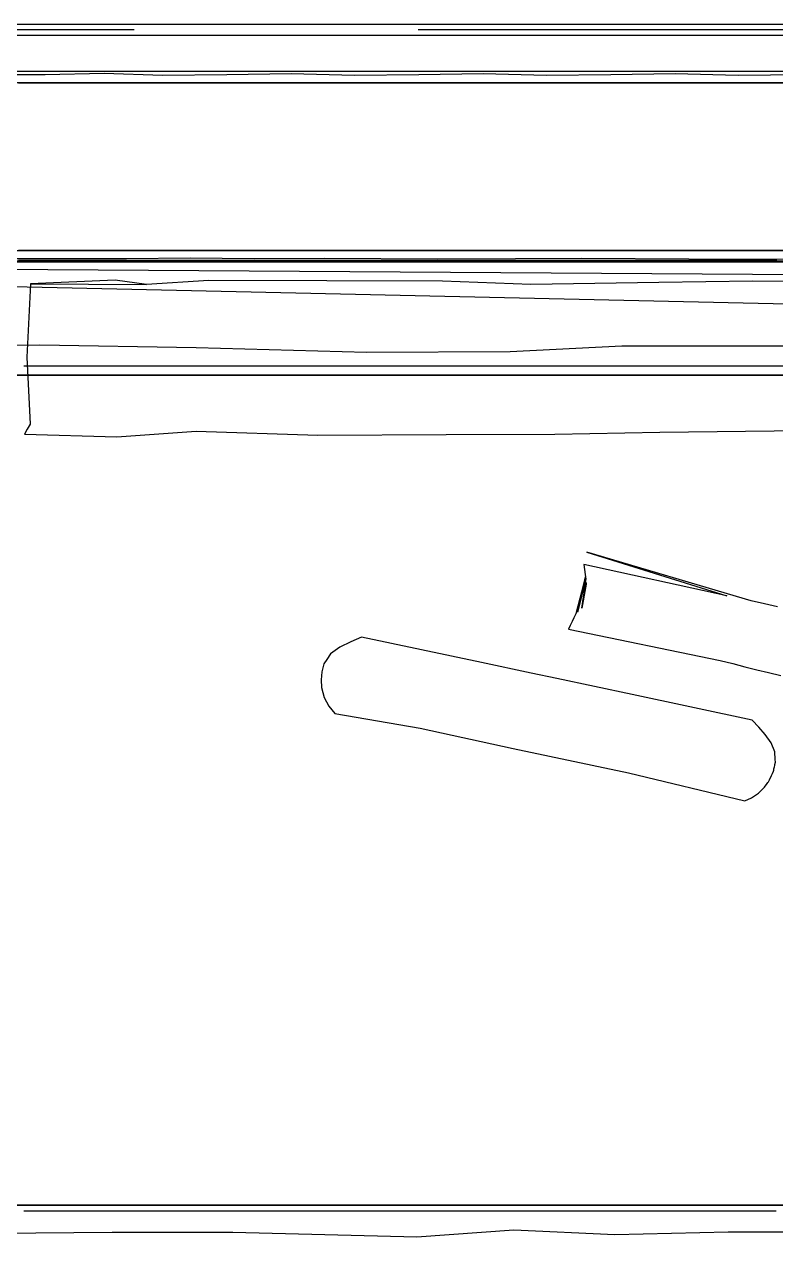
# Model space of a CAD drawing. Extents: x -23.2 to 18.8, y -18.4 to 11.3.
# Drawn here: x 3.8 to 4.462, y -0.447 to 0.619 of the extents above; entities that cross this region are included whole.
import ezdxf

# ---------------------------------------------------------------- set-up
doc = ezdxf.new("R2010")
doc.units = 0
doc.linetypes.add('Dashed', pattern=[0.75, 0.5, -0.25])
for name, color, linetype in [('EJE_MUROS', 8, 'Continuous'), ('FURNISHINGELEMENT', 8, 'Continuous'), ('MUROS', 7, 'Continuous')]:
    doc.layers.add(name, color=color, linetype=linetype)

msp = doc.modelspace()

# ---------------------------------------------------------------- linework, layer by layer
at = {"layer": 'EJE_MUROS', "linetype": 'Dashed'}
msp.add_line((5.3973, 0.6139), (1.6368, 0.6139), dxfattribs=at)
at = {"layer": 'FURNISHINGELEMENT'}
for p, q in [((4.9128, 0.5775, 4.1), (2.6779, 0.5775, 4.1)), ((4.9128, 0.5675, 4.11), (2.6779, 0.5675, 4.11)), ((4.9128, 0.5675, 4.0966), (3.2259, 0.5675, 4.0966)), ((3.8189, 0.5743, 4.1073), (3.7604, 0.5744, 4.1072)), ((3.8189, 0.5743, 4.1073), (3.7604, 0.5744, 4.1072)), ((3.7954, 0.5675, 4.11), (3.8798, 0.5675, 4.11)), ((3.8709, 0.5755, 4.1059), (3.8189, 0.5743, 4.1073)), ((3.8709, 0.5755, 4.1059), (3.8189, 0.5743, 4.1073)), ((3.9221, 0.574, 4.1076), (3.8709, 0.5755, 4.1059)), ((3.9221, 0.574, 4.1076), (3.8709, 0.5755, 4.1059)), ((3.8798, 0.5675, 4.11), (3.9643, 0.5675, 4.11)), ((3.9788, 0.5745, 4.1071), (3.9221, 0.574, 4.1076)), ((3.9788, 0.5745, 4.1071), (3.9221, 0.574, 4.1076)), ((3.9643, 0.5675, 4.11), (4.0488, 0.5675, 4.11)), ((4.0354, 0.5754, 4.1061), (3.9788, 0.5745, 4.1071)), ((4.0354, 0.5754, 4.1061), (3.9788, 0.5745, 4.1071)), ((4.091, 0.574, 4.1076), (4.0354, 0.5754, 4.1061)), ((4.091, 0.574, 4.1076), (4.0354, 0.5754, 4.1061)), ((4.0488, 0.5675, 4.11), (4.1333, 0.5675, 4.11)), ((4.1478, 0.5745, 4.1071), (4.091, 0.574, 4.1076)), ((4.1478, 0.5745, 4.1071), (4.091, 0.574, 4.1076)), ((4.1333, 0.5675, 4.11), (4.2177, 0.5675, 4.11)), ((4.2044, 0.5754, 4.1061), (4.1478, 0.5745, 4.1071)), ((4.2044, 0.5754, 4.1061), (4.1478, 0.5745, 4.1071)), ((4.26, 0.574, 4.1076), (4.2044, 0.5754, 4.1061)), ((4.26, 0.574, 4.1076), (4.2044, 0.5754, 4.1061)), ((4.2177, 0.5675, 4.11), (4.3022, 0.5675, 4.11)), ((4.3167, 0.5745, 4.1071), (4.26, 0.574, 4.1076)), ((4.3167, 0.5745, 4.1071), (4.26, 0.574, 4.1076)), ((4.3022, 0.5675, 4.11), (4.3867, 0.5675, 4.11)), ((4.3733, 0.5754, 4.1061), (4.3167, 0.5745, 4.1071)), ((4.3733, 0.5754, 4.1061), (4.3167, 0.5745, 4.1071)), ((4.4289, 0.574, 4.1076), (4.3733, 0.5754, 4.1061)), ((4.4289, 0.574, 4.1076), (4.3733, 0.5754, 4.1061)), ((4.3867, 0.5675, 4.11), (4.4712, 0.5675, 4.11)), ((4.4857, 0.5745, 4.1071), (4.4289, 0.574, 4.1076)), ((4.4857, 0.5745, 4.1071), (4.4289, 0.574, 4.1076)), ((2.8464, 0.4201, 4.11), (4.7443, 0.4201, 4.11)), ((3.2164, 0.4201, 4.0966), (4.7443, 0.4201, 4.0966)), ((3.8547, 0.4201, 4.11), (3.7954, 0.4201, 4.11)), ((3.914, 0.4201, 4.11), (3.8547, 0.4201, 4.11)), ((3.9733, 0.4201, 4.11), (3.914, 0.4201, 4.11)), ((4.0326, 0.4201, 4.11), (3.9733, 0.4201, 4.11)), ((4.0919, 0.4201, 4.11), (4.0326, 0.4201, 4.11)), ((4.1512, 0.4201, 4.11), (4.0919, 0.4201, 4.11)), ((4.2105, 0.4201, 4.11), (4.1512, 0.4201, 4.11)), ((4.2698, 0.4201, 4.11), (4.2105, 0.4201, 4.11)), ((4.3292, 0.4201, 4.11), (4.2698, 0.4201, 4.11)), ((4.3885, 0.4201, 4.11), (4.3292, 0.4201, 4.11)), ((4.4478, 0.4201, 4.11), (4.3885, 0.4201, 4.11)), ((4.5071, 0.4201, 4.11), (4.4478, 0.4201, 4.11)), ((2.8407, 0.4097, 4.1), (4.0921, 0.4113, 4.1)), ((2.8407, 0.4097, 4.1), (4.3145, 0.4113, 4.1)), ((2.8407, 0.4097, 4.1), (4.7149, 0.4113, 4.1)), ((2.8407, 0.4097, 4.1), (4.7254, 0.4113, 4.1)), ((2.8407, 0.4097, 4.1), (4.7446, 0.4113, 4.1)), ((2.8407, 0.4097, 4.1), (4.7901, 0.3658, 4.1)), ((2.8407, 0.4097, 4.1), (4.7757, 0.3968, 4.1)), ((2.8464, 0.4101, 4.1), (4.7443, 0.4101, 4.1)), ((3.7637, 0.4131, 4.1071), (3.8285, 0.413, 4.107)), ((3.7637, 0.4131, 4.1071), (3.8285, 0.413, 4.107)), ((3.8026, 0.4113, 4.1), (3.7955, 0.4113, 4.1)), ((3.8026, 0.4113, 4.1), (3.7955, 0.4113, 4.1)), ((3.8026, 0.4113, 4.1), (3.7955, 0.4113, 4.1)), ((3.8026, 0.4113, 4.1), (3.7955, 0.4113, 4.1)), ((3.8026, 0.4113, 4.1), (3.7955, 0.4113, 4.1)), ((3.8026, 0.4113, 4.1), (3.7955, 0.4113, 4.1)), ((3.8026, 0.4113, 4.1), (3.7955, 0.4113, 4.1)), ((3.8103, 0.4113, 4.1), (3.8026, 0.4113, 4.1)), ((3.8103, 0.4113, 4.1), (3.8026, 0.4113, 4.1)), ((3.8103, 0.4113, 4.1), (3.8026, 0.4113, 4.1)), ((3.8103, 0.4113, 4.1), (3.8026, 0.4113, 4.1)), ((3.8103, 0.4113, 4.1), (3.8026, 0.4113, 4.1)), ((3.8103, 0.4113, 4.1), (3.8026, 0.4113, 4.1)), ((3.8103, 0.4113, 4.1), (3.8026, 0.4113, 4.1)), ((3.8218, 0.4113, 4.1), (3.8103, 0.4113, 4.1)), ((3.8218, 0.4113, 4.1), (3.8103, 0.4113, 4.1)), ((3.8218, 0.4113, 4.1), (3.8103, 0.4113, 4.1)), ((3.8218, 0.4113, 4.1), (3.8103, 0.4113, 4.1)), ((3.8218, 0.4113, 4.1), (3.8103, 0.4113, 4.1)), ((3.8218, 0.4113, 4.1), (3.8103, 0.4113, 4.1)), ((3.8218, 0.4113, 4.1), (3.8103, 0.4113, 4.1)), ((3.8251, 0.4113, 4.1), (3.8218, 0.4113, 4.1)), ((3.8251, 0.4113, 4.1), (3.8218, 0.4113, 4.1)), ((3.8251, 0.4113, 4.1), (3.8218, 0.4113, 4.1)), ((3.8251, 0.4113, 4.1), (3.8218, 0.4113, 4.1)), ((3.8251, 0.4113, 4.1), (3.8218, 0.4113, 4.1)), ((3.8251, 0.4113, 4.1), (3.8218, 0.4113, 4.1)), ((3.8251, 0.4113, 4.1), (3.8218, 0.4113, 4.1)), ((3.84, 0.4113, 4.1), (3.8251, 0.4113, 4.1)), ((3.84, 0.4113, 4.1), (3.8251, 0.4113, 4.1)), ((3.84, 0.4113, 4.1), (3.8251, 0.4113, 4.1)), ((3.84, 0.4113, 4.1), (3.8251, 0.4113, 4.1)), ((3.84, 0.4113, 4.1), (3.8251, 0.4113, 4.1)), ((3.84, 0.4113, 4.1), (3.8251, 0.4113, 4.1)), ((3.84, 0.4113, 4.1), (3.8251, 0.4113, 4.1)), ((3.8285, 0.413, 4.107), (3.8904, 0.4129, 4.1069)), ((3.8285, 0.413, 4.107), (3.8904, 0.4129, 4.1069)), ((3.8409, 0.4113, 4.1), (3.84, 0.4113, 4.1)), ((3.8409, 0.4113, 4.1), (3.84, 0.4113, 4.1)), ((3.8409, 0.4113, 4.1), (3.84, 0.4113, 4.1)), ((3.8409, 0.4113, 4.1), (3.84, 0.4113, 4.1)), ((3.8409, 0.4113, 4.1), (3.84, 0.4113, 4.1)), ((3.8409, 0.4113, 4.1), (3.84, 0.4113, 4.1)), ((3.8409, 0.4113, 4.1), (3.84, 0.4113, 4.1)), ((3.8548, 0.4113, 4.1), (3.8409, 0.4113, 4.1)), ((3.8548, 0.4113, 4.1), (3.8409, 0.4113, 4.1)), ((3.8548, 0.4113, 4.1), (3.8409, 0.4113, 4.1)), ((3.8548, 0.4113, 4.1), (3.8409, 0.4113, 4.1)), ((3.8548, 0.4113, 4.1), (3.8409, 0.4113, 4.1)), ((3.8548, 0.4113, 4.1), (3.8409, 0.4113, 4.1)), ((3.8548, 0.4113, 4.1), (3.8409, 0.4113, 4.1)), ((3.86, 0.4113, 4.1), (3.8548, 0.4113, 4.1)), ((3.86, 0.4113, 4.1), (3.8548, 0.4113, 4.1)), ((3.86, 0.4113, 4.1), (3.8548, 0.4113, 4.1)), ((3.86, 0.4113, 4.1), (3.8548, 0.4113, 4.1)), ((3.86, 0.4113, 4.1), (3.8548, 0.4113, 4.1)), ((3.86, 0.4113, 4.1), (3.8548, 0.4113, 4.1)), ((3.86, 0.4113, 4.1), (3.8548, 0.4113, 4.1)), ((3.8696, 0.4113, 4.1), (3.86, 0.4113, 4.1)), ((3.8696, 0.4113, 4.1), (3.86, 0.4113, 4.1)), ((3.8696, 0.4113, 4.1), (3.86, 0.4113, 4.1)), ((3.8696, 0.4113, 4.1), (3.86, 0.4113, 4.1)), ((3.8696, 0.4113, 4.1), (3.86, 0.4113, 4.1)), ((3.8696, 0.4113, 4.1), (3.86, 0.4113, 4.1)), ((3.8696, 0.4113, 4.1), (3.86, 0.4113, 4.1)), ((3.8791, 0.4113, 4.1), (3.8696, 0.4113, 4.1)), ((3.8791, 0.4113, 4.1), (3.8696, 0.4113, 4.1)), ((3.8791, 0.4113, 4.1), (3.8696, 0.4113, 4.1)), ((3.8791, 0.4113, 4.1), (3.8696, 0.4113, 4.1)), ((3.8791, 0.4113, 4.1), (3.8696, 0.4113, 4.1)), ((3.8791, 0.4113, 4.1), (3.8696, 0.4113, 4.1)), ((3.8791, 0.4113, 4.1), (3.8696, 0.4113, 4.1)), ((3.8845, 0.4113, 4.1), (3.8791, 0.4113, 4.1)), ((3.8845, 0.4113, 4.1), (3.8791, 0.4113, 4.1)), ((3.8845, 0.4113, 4.1), (3.8791, 0.4113, 4.1)), ((3.8845, 0.4113, 4.1), (3.8791, 0.4113, 4.1)), ((3.8845, 0.4113, 4.1), (3.8791, 0.4113, 4.1)), ((3.8845, 0.4113, 4.1), (3.8791, 0.4113, 4.1)), ((3.8845, 0.4113, 4.1), (3.8791, 0.4113, 4.1)), ((3.8983, 0.4113, 4.1), (3.8845, 0.4113, 4.1)), ((3.8983, 0.4113, 4.1), (3.8845, 0.4113, 4.1)), ((3.8983, 0.4113, 4.1), (3.8845, 0.4113, 4.1)), ((3.8983, 0.4113, 4.1), (3.8845, 0.4113, 4.1)), ((3.8983, 0.4113, 4.1), (3.8845, 0.4113, 4.1)), ((3.8983, 0.4113, 4.1), (3.8845, 0.4113, 4.1)), ((3.8983, 0.4113, 4.1), (3.8845, 0.4113, 4.1)), ((3.8904, 0.4129, 4.1069), (3.9466, 0.4136, 4.1076)), ((3.8904, 0.4129, 4.1069), (3.9466, 0.4136, 4.1076)), ((3.8993, 0.4113, 4.1), (3.8983, 0.4113, 4.1)), ((3.8993, 0.4113, 4.1), (3.8983, 0.4113, 4.1)), ((3.8993, 0.4113, 4.1), (3.8983, 0.4113, 4.1)), ((3.8993, 0.4113, 4.1), (3.8983, 0.4113, 4.1)), ((3.8993, 0.4113, 4.1), (3.8983, 0.4113, 4.1)), ((3.8993, 0.4113, 4.1), (3.8983, 0.4113, 4.1)), ((3.8993, 0.4113, 4.1), (3.8983, 0.4113, 4.1)), ((3.9141, 0.4113, 4.1), (3.8993, 0.4113, 4.1)), ((3.9141, 0.4113, 4.1), (3.8993, 0.4113, 4.1)), ((3.9141, 0.4113, 4.1), (3.8993, 0.4113, 4.1)), ((3.9141, 0.4113, 4.1), (3.8993, 0.4113, 4.1)), ((3.9141, 0.4113, 4.1), (3.8993, 0.4113, 4.1)), ((3.9141, 0.4113, 4.1), (3.8993, 0.4113, 4.1)), ((3.9141, 0.4113, 4.1), (3.8993, 0.4113, 4.1)), ((3.9174, 0.4113, 4.1), (3.9141, 0.4113, 4.1)), ((3.9174, 0.4113, 4.1), (3.9141, 0.4113, 4.1)), ((3.9174, 0.4113, 4.1), (3.9141, 0.4113, 4.1)), ((3.9174, 0.4113, 4.1), (3.9141, 0.4113, 4.1)), ((3.9174, 0.4113, 4.1), (3.9141, 0.4113, 4.1)), ((3.9174, 0.4113, 4.1), (3.9141, 0.4113, 4.1)), ((3.9174, 0.4113, 4.1), (3.9141, 0.4113, 4.1)), ((3.9289, 0.4113, 4.1), (3.9174, 0.4113, 4.1)), ((3.9289, 0.4113, 4.1), (3.9174, 0.4113, 4.1)), ((3.9289, 0.4113, 4.1), (3.9174, 0.4113, 4.1)), ((3.9289, 0.4113, 4.1), (3.9174, 0.4113, 4.1)), ((3.9289, 0.4113, 4.1), (3.9174, 0.4113, 4.1)), ((3.9289, 0.4113, 4.1), (3.9174, 0.4113, 4.1)), ((3.9289, 0.4113, 4.1), (3.9174, 0.4113, 4.1)), ((3.9365, 0.4113, 4.1), (3.9289, 0.4113, 4.1)), ((3.9365, 0.4113, 4.1), (3.9289, 0.4113, 4.1)), ((3.9365, 0.4113, 4.1), (3.9289, 0.4113, 4.1)), ((3.9365, 0.4113, 4.1), (3.9289, 0.4113, 4.1)), ((3.9365, 0.4113, 4.1), (3.9289, 0.4113, 4.1)), ((3.9365, 0.4113, 4.1), (3.9289, 0.4113, 4.1)), ((3.9365, 0.4113, 4.1), (3.9289, 0.4113, 4.1)), ((3.9438, 0.4113, 4.1), (3.9365, 0.4113, 4.1)), ((3.9438, 0.4113, 4.1), (3.9365, 0.4113, 4.1)), ((3.9438, 0.4113, 4.1), (3.9365, 0.4113, 4.1)), ((3.9438, 0.4113, 4.1), (3.9365, 0.4113, 4.1)), ((3.9438, 0.4113, 4.1), (3.9365, 0.4113, 4.1)), ((3.9438, 0.4113, 4.1), (3.9365, 0.4113, 4.1)), ((3.9438, 0.4113, 4.1), (3.9365, 0.4113, 4.1)), ((3.9556, 0.4113, 4.1), (3.9438, 0.4113, 4.1)), ((3.9556, 0.4113, 4.1), (3.9438, 0.4113, 4.1)), ((3.9556, 0.4113, 4.1), (3.9438, 0.4113, 4.1)), ((3.9556, 0.4113, 4.1), (3.9438, 0.4113, 4.1)), ((3.9556, 0.4113, 4.1), (3.9438, 0.4113, 4.1)), ((3.9556, 0.4113, 4.1), (3.9438, 0.4113, 4.1)), ((3.9556, 0.4113, 4.1), (3.9438, 0.4113, 4.1)), ((3.9466, 0.4136, 4.1076), (4.0029, 0.413, 4.107)), ((3.9466, 0.4136, 4.1076), (4.0029, 0.413, 4.107)), ((3.9586, 0.4113, 4.1), (3.9556, 0.4113, 4.1)), ((3.9586, 0.4113, 4.1), (3.9556, 0.4113, 4.1)), ((3.9586, 0.4113, 4.1), (3.9556, 0.4113, 4.1)), ((3.9586, 0.4113, 4.1), (3.9556, 0.4113, 4.1)), ((3.9586, 0.4113, 4.1), (3.9556, 0.4113, 4.1)), ((3.9586, 0.4113, 4.1), (3.9556, 0.4113, 4.1)), ((3.9586, 0.4113, 4.1), (3.9556, 0.4113, 4.1)), ((3.9734, 0.4113, 4.1), (3.9586, 0.4113, 4.1)), ((3.9734, 0.4113, 4.1), (3.9586, 0.4113, 4.1)), ((3.9734, 0.4113, 4.1), (3.9586, 0.4113, 4.1)), ((3.9734, 0.4113, 4.1), (3.9586, 0.4113, 4.1)), ((3.9734, 0.4113, 4.1), (3.9586, 0.4113, 4.1)), ((3.9734, 0.4113, 4.1), (3.9586, 0.4113, 4.1)), ((3.9734, 0.4113, 4.1), (3.9586, 0.4113, 4.1)), ((3.9748, 0.4113, 4.1), (3.9734, 0.4113, 4.1)), ((3.9748, 0.4113, 4.1), (3.9734, 0.4113, 4.1)), ((3.9748, 0.4113, 4.1), (3.9734, 0.4113, 4.1)), ((3.9748, 0.4113, 4.1), (3.9734, 0.4113, 4.1)), ((3.9748, 0.4113, 4.1), (3.9734, 0.4113, 4.1)), ((3.9748, 0.4113, 4.1), (3.9734, 0.4113, 4.1)), ((3.9748, 0.4113, 4.1), (3.9734, 0.4113, 4.1)), ((3.9883, 0.4113, 4.1), (3.9748, 0.4113, 4.1)), ((3.9883, 0.4113, 4.1), (3.9748, 0.4113, 4.1)), ((3.9883, 0.4113, 4.1), (3.9748, 0.4113, 4.1)), ((3.9883, 0.4113, 4.1), (3.9748, 0.4113, 4.1)), ((3.9883, 0.4113, 4.1), (3.9748, 0.4113, 4.1)), ((3.9883, 0.4113, 4.1), (3.9748, 0.4113, 4.1)), ((3.9883, 0.4113, 4.1), (3.9748, 0.4113, 4.1)), ((3.9939, 0.4113, 4.1), (3.9883, 0.4113, 4.1)), ((3.9939, 0.4113, 4.1), (3.9883, 0.4113, 4.1)), ((3.9939, 0.4113, 4.1), (3.9883, 0.4113, 4.1)), ((3.9939, 0.4113, 4.1), (3.9883, 0.4113, 4.1)), ((3.9939, 0.4113, 4.1), (3.9883, 0.4113, 4.1)), ((3.9939, 0.4113, 4.1), (3.9883, 0.4113, 4.1)), ((3.9939, 0.4113, 4.1), (3.9883, 0.4113, 4.1)), ((4.0031, 0.4113, 4.1), (3.9939, 0.4113, 4.1)), ((4.0031, 0.4113, 4.1), (3.9939, 0.4113, 4.1)), ((4.0031, 0.4113, 4.1), (3.9939, 0.4113, 4.1)), ((4.0031, 0.4113, 4.1), (3.9939, 0.4113, 4.1)), ((4.0031, 0.4113, 4.1), (3.9939, 0.4113, 4.1)), ((4.0031, 0.4113, 4.1), (3.9939, 0.4113, 4.1)), ((4.0031, 0.4113, 4.1), (3.9939, 0.4113, 4.1)), ((4.0029, 0.413, 4.107), (4.0644, 0.4133, 4.1073)), ((4.0029, 0.413, 4.107), (4.0644, 0.4133, 4.1073)), ((4.013, 0.4113, 4.1), (4.0031, 0.4113, 4.1)), ((4.013, 0.4113, 4.1), (4.0031, 0.4113, 4.1)), ((4.013, 0.4113, 4.1), (4.0031, 0.4113, 4.1)), ((4.013, 0.4113, 4.1), (4.0031, 0.4113, 4.1)), ((4.013, 0.4113, 4.1), (4.0031, 0.4113, 4.1)), ((4.013, 0.4113, 4.1), (4.0031, 0.4113, 4.1)), ((4.013, 0.4113, 4.1), (4.0031, 0.4113, 4.1)), ((4.0179, 0.4113, 4.1), (4.013, 0.4113, 4.1)), ((4.0179, 0.4113, 4.1), (4.013, 0.4113, 4.1)), ((4.0179, 0.4113, 4.1), (4.013, 0.4113, 4.1)), ((4.0179, 0.4113, 4.1), (4.013, 0.4113, 4.1)), ((4.0179, 0.4113, 4.1), (4.013, 0.4113, 4.1)), ((4.0179, 0.4113, 4.1), (4.013, 0.4113, 4.1)), ((4.0179, 0.4113, 4.1), (4.013, 0.4113, 4.1)), ((4.0321, 0.4113, 4.1), (4.0179, 0.4113, 4.1)), ((4.0321, 0.4113, 4.1), (4.0179, 0.4113, 4.1)), ((4.0321, 0.4113, 4.1), (4.0179, 0.4113, 4.1)), ((4.0321, 0.4113, 4.1), (4.0179, 0.4113, 4.1)), ((4.0321, 0.4113, 4.1), (4.0179, 0.4113, 4.1)), ((4.0321, 0.4113, 4.1), (4.0179, 0.4113, 4.1)), ((4.0321, 0.4113, 4.1), (4.0179, 0.4113, 4.1)), ((4.0328, 0.4113, 4.1), (4.0321, 0.4113, 4.1)), ((4.0328, 0.4113, 4.1), (4.0321, 0.4113, 4.1)), ((4.0328, 0.4113, 4.1), (4.0321, 0.4113, 4.1)), ((4.0328, 0.4113, 4.1), (4.0321, 0.4113, 4.1)), ((4.0328, 0.4113, 4.1), (4.0321, 0.4113, 4.1)), ((4.0328, 0.4113, 4.1), (4.0321, 0.4113, 4.1)), ((4.0328, 0.4113, 4.1), (4.0321, 0.4113, 4.1)), ((4.0476, 0.4113, 4.1), (4.0328, 0.4113, 4.1)), ((4.0476, 0.4113, 4.1), (4.0328, 0.4113, 4.1)), ((4.0476, 0.4113, 4.1), (4.0328, 0.4113, 4.1)), ((4.0476, 0.4113, 4.1), (4.0328, 0.4113, 4.1)), ((4.0476, 0.4113, 4.1), (4.0328, 0.4113, 4.1)), ((4.0476, 0.4113, 4.1), (4.0328, 0.4113, 4.1)), ((4.0476, 0.4113, 4.1), (4.0328, 0.4113, 4.1)), ((4.0513, 0.4113, 4.1), (4.0476, 0.4113, 4.1)), ((4.0513, 0.4113, 4.1), (4.0476, 0.4113, 4.1)), ((4.0513, 0.4113, 4.1), (4.0476, 0.4113, 4.1)), ((4.0513, 0.4113, 4.1), (4.0476, 0.4113, 4.1)), ((4.0513, 0.4113, 4.1), (4.0476, 0.4113, 4.1)), ((4.0513, 0.4113, 4.1), (4.0476, 0.4113, 4.1)), ((4.0513, 0.4113, 4.1), (4.0476, 0.4113, 4.1)), ((4.0624, 0.4113, 4.1), (4.0513, 0.4113, 4.1)), ((4.0624, 0.4113, 4.1), (4.0513, 0.4113, 4.1)), ((4.0624, 0.4113, 4.1), (4.0513, 0.4113, 4.1)), ((4.0624, 0.4113, 4.1), (4.0513, 0.4113, 4.1)), ((4.0624, 0.4113, 4.1), (4.0513, 0.4113, 4.1)), ((4.0624, 0.4113, 4.1), (4.0513, 0.4113, 4.1)), ((4.0624, 0.4113, 4.1), (4.0513, 0.4113, 4.1)), ((4.0704, 0.4113, 4.1), (4.0624, 0.4113, 4.1)), ((4.0704, 0.4113, 4.1), (4.0624, 0.4113, 4.1)), ((4.0704, 0.4113, 4.1), (4.0624, 0.4113, 4.1)), ((4.0704, 0.4113, 4.1), (4.0624, 0.4113, 4.1)), ((4.0704, 0.4113, 4.1), (4.0624, 0.4113, 4.1)), ((4.0704, 0.4113, 4.1), (4.0624, 0.4113, 4.1)), ((4.0704, 0.4113, 4.1), (4.0624, 0.4113, 4.1)), ((4.0644, 0.4133, 4.1073), (4.1646, 0.4127, 4.1068)), ((4.0644, 0.4133, 4.1073), (4.1646, 0.4127, 4.1068)), ((4.0772, 0.4113, 4.1), (4.0704, 0.4113, 4.1)), ((4.0772, 0.4113, 4.1), (4.0704, 0.4113, 4.1)), ((4.0772, 0.4113, 4.1), (4.0704, 0.4113, 4.1)), ((4.0772, 0.4113, 4.1), (4.0704, 0.4113, 4.1)), ((4.0772, 0.4113, 4.1), (4.0704, 0.4113, 4.1)), ((4.0772, 0.4113, 4.1), (4.0704, 0.4113, 4.1)), ((4.0772, 0.4113, 4.1), (4.0704, 0.4113, 4.1)), ((4.0915, 0.4113, 4.1), (4.0772, 0.4113, 4.1)), ((4.0915, 0.4113, 4.1), (4.0772, 0.4113, 4.1)), ((4.0915, 0.4113, 4.1), (4.0772, 0.4113, 4.1)), ((4.0915, 0.4113, 4.1), (4.0772, 0.4113, 4.1)), ((4.0915, 0.4113, 4.1), (4.0772, 0.4113, 4.1)), ((4.0915, 0.4113, 4.1), (4.0772, 0.4113, 4.1)), ((4.0915, 0.4113, 4.1), (4.0772, 0.4113, 4.1)), ((4.0921, 0.4113, 4.1), (4.0915, 0.4113, 4.1)), ((4.0921, 0.4113, 4.1), (4.0915, 0.4113, 4.1)), ((4.0921, 0.4113, 4.1), (4.0915, 0.4113, 4.1)), ((4.0921, 0.4113, 4.1), (4.0915, 0.4113, 4.1)), ((4.0921, 0.4113, 4.1), (4.0915, 0.4113, 4.1)), ((4.0921, 0.4113, 4.1), (4.0915, 0.4113, 4.1)), ((4.0921, 0.4113, 4.1), (4.0915, 0.4113, 4.1)), ((4.1069, 0.4113, 4.1), (4.0921, 0.4113, 4.1)), ((4.1069, 0.4113, 4.1), (4.0921, 0.4113, 4.1)), ((4.1069, 0.4113, 4.1), (4.0921, 0.4113, 4.1)), ((4.1069, 0.4113, 4.1), (4.0921, 0.4113, 4.1)), ((4.1069, 0.4113, 4.1), (4.0921, 0.4113, 4.1)), ((4.1069, 0.4113, 4.1), (4.0921, 0.4113, 4.1)), ((4.1125, 0.4113, 4.1), (4.1069, 0.4113, 4.1)), ((4.1125, 0.4113, 4.1), (4.1069, 0.4113, 4.1)), ((4.1125, 0.4113, 4.1), (4.1069, 0.4113, 4.1)), ((4.1125, 0.4113, 4.1), (4.1069, 0.4113, 4.1)), ((4.1125, 0.4113, 4.1), (4.1069, 0.4113, 4.1)), ((4.1125, 0.4113, 4.1), (4.1069, 0.4113, 4.1)), ((4.1217, 0.4113, 4.1), (4.1125, 0.4113, 4.1)), ((4.1217, 0.4113, 4.1), (4.1125, 0.4113, 4.1)), ((4.1217, 0.4113, 4.1), (4.1125, 0.4113, 4.1)), ((4.1217, 0.4113, 4.1), (4.1125, 0.4113, 4.1)), ((4.1217, 0.4113, 4.1), (4.1125, 0.4113, 4.1)), ((4.1217, 0.4113, 4.1), (4.1125, 0.4113, 4.1)), ((4.1336, 0.4113, 4.1), (4.1217, 0.4113, 4.1)), ((4.1336, 0.4113, 4.1), (4.1217, 0.4113, 4.1)), ((4.1336, 0.4113, 4.1), (4.1217, 0.4113, 4.1)), ((4.1336, 0.4113, 4.1), (4.1217, 0.4113, 4.1)), ((4.1336, 0.4113, 4.1), (4.1217, 0.4113, 4.1)), ((4.1336, 0.4113, 4.1), (4.1217, 0.4113, 4.1)), ((4.1366, 0.4113, 4.1), (4.1336, 0.4113, 4.1)), ((4.1366, 0.4113, 4.1), (4.1336, 0.4113, 4.1)), ((4.1366, 0.4113, 4.1), (4.1336, 0.4113, 4.1)), ((4.1366, 0.4113, 4.1), (4.1336, 0.4113, 4.1)), ((4.1366, 0.4113, 4.1), (4.1336, 0.4113, 4.1)), ((4.1366, 0.4113, 4.1), (4.1336, 0.4113, 4.1)), ((4.1514, 0.4113, 4.1), (4.1366, 0.4113, 4.1)), ((4.1514, 0.4113, 4.1), (4.1366, 0.4113, 4.1)), ((4.1514, 0.4113, 4.1), (4.1366, 0.4113, 4.1)), ((4.1514, 0.4113, 4.1), (4.1366, 0.4113, 4.1)), ((4.1514, 0.4113, 4.1), (4.1366, 0.4113, 4.1)), ((4.1514, 0.4113, 4.1), (4.1366, 0.4113, 4.1)), ((4.1547, 0.4113, 4.1), (4.1514, 0.4113, 4.1)), ((4.1547, 0.4113, 4.1), (4.1514, 0.4113, 4.1)), ((4.1547, 0.4113, 4.1), (4.1514, 0.4113, 4.1)), ((4.1547, 0.4113, 4.1), (4.1514, 0.4113, 4.1)), ((4.1547, 0.4113, 4.1), (4.1514, 0.4113, 4.1)), ((4.1547, 0.4113, 4.1), (4.1514, 0.4113, 4.1)), ((4.1662, 0.4113, 4.1), (4.1547, 0.4113, 4.1)), ((4.1662, 0.4113, 4.1), (4.1547, 0.4113, 4.1)), ((4.1662, 0.4113, 4.1), (4.1547, 0.4113, 4.1)), ((4.1662, 0.4113, 4.1), (4.1547, 0.4113, 4.1)), ((4.1662, 0.4113, 4.1), (4.1547, 0.4113, 4.1)), ((4.1662, 0.4113, 4.1), (4.1547, 0.4113, 4.1)), ((4.1646, 0.4127, 4.1068), (4.2327, 0.4129, 4.1069)), ((4.1646, 0.4127, 4.1068), (4.2327, 0.4129, 4.1069)), ((4.1757, 0.4113, 4.1), (4.1662, 0.4113, 4.1)), ((4.1757, 0.4113, 4.1), (4.1662, 0.4113, 4.1)), ((4.1757, 0.4113, 4.1), (4.1662, 0.4113, 4.1)), ((4.1757, 0.4113, 4.1), (4.1662, 0.4113, 4.1)), ((4.1757, 0.4113, 4.1), (4.1662, 0.4113, 4.1)), ((4.1757, 0.4113, 4.1), (4.1662, 0.4113, 4.1)), ((4.181, 0.4113, 4.1), (4.1757, 0.4113, 4.1)), ((4.181, 0.4113, 4.1), (4.1757, 0.4113, 4.1)), ((4.181, 0.4113, 4.1), (4.1757, 0.4113, 4.1)), ((4.181, 0.4113, 4.1), (4.1757, 0.4113, 4.1)), ((4.181, 0.4113, 4.1), (4.1757, 0.4113, 4.1)), ((4.181, 0.4113, 4.1), (4.1757, 0.4113, 4.1)), ((4.1959, 0.4113, 4.1), (4.181, 0.4113, 4.1)), ((4.1959, 0.4113, 4.1), (4.181, 0.4113, 4.1)), ((4.1959, 0.4113, 4.1), (4.181, 0.4113, 4.1)), ((4.1959, 0.4113, 4.1), (4.181, 0.4113, 4.1)), ((4.1959, 0.4113, 4.1), (4.181, 0.4113, 4.1)), ((4.1959, 0.4113, 4.1), (4.181, 0.4113, 4.1)), ((4.1968, 0.4113, 4.1), (4.1959, 0.4113, 4.1)), ((4.1968, 0.4113, 4.1), (4.1959, 0.4113, 4.1)), ((4.1968, 0.4113, 4.1), (4.1959, 0.4113, 4.1)), ((4.1968, 0.4113, 4.1), (4.1959, 0.4113, 4.1)), ((4.1968, 0.4113, 4.1), (4.1959, 0.4113, 4.1)), ((4.1968, 0.4113, 4.1), (4.1959, 0.4113, 4.1)), ((4.2107, 0.4113, 4.1), (4.1968, 0.4113, 4.1)), ((4.2107, 0.4113, 4.1), (4.1968, 0.4113, 4.1)), ((4.2107, 0.4113, 4.1), (4.1968, 0.4113, 4.1)), ((4.2107, 0.4113, 4.1), (4.1968, 0.4113, 4.1)), ((4.2107, 0.4113, 4.1), (4.1968, 0.4113, 4.1)), ((4.2107, 0.4113, 4.1), (4.1968, 0.4113, 4.1)), ((4.2179, 0.4113, 4.1), (4.2107, 0.4113, 4.1)), ((4.2179, 0.4113, 4.1), (4.2107, 0.4113, 4.1)), ((4.2179, 0.4113, 4.1), (4.2107, 0.4113, 4.1)), ((4.2179, 0.4113, 4.1), (4.2107, 0.4113, 4.1)), ((4.2179, 0.4113, 4.1), (4.2107, 0.4113, 4.1)), ((4.2179, 0.4113, 4.1), (4.2107, 0.4113, 4.1)), ((4.2255, 0.4113, 4.1), (4.2179, 0.4113, 4.1)), ((4.2255, 0.4113, 4.1), (4.2179, 0.4113, 4.1)), ((4.2255, 0.4113, 4.1), (4.2179, 0.4113, 4.1)), ((4.2255, 0.4113, 4.1), (4.2179, 0.4113, 4.1)), ((4.2255, 0.4113, 4.1), (4.2179, 0.4113, 4.1)), ((4.2255, 0.4113, 4.1), (4.2179, 0.4113, 4.1)), ((4.2389, 0.4113, 4.1), (4.2255, 0.4113, 4.1)), ((4.2389, 0.4113, 4.1), (4.2255, 0.4113, 4.1)), ((4.2389, 0.4113, 4.1), (4.2255, 0.4113, 4.1)), ((4.2389, 0.4113, 4.1), (4.2255, 0.4113, 4.1)), ((4.2389, 0.4113, 4.1), (4.2255, 0.4113, 4.1)), ((4.2389, 0.4113, 4.1), (4.2255, 0.4113, 4.1)), ((4.2327, 0.4129, 4.1069), (4.2911, 0.4131, 4.1072)), ((4.2327, 0.4129, 4.1069), (4.2911, 0.4131, 4.1072)), ((4.2404, 0.4113, 4.1), (4.2389, 0.4113, 4.1)), ((4.2404, 0.4113, 4.1), (4.2389, 0.4113, 4.1)), ((4.2404, 0.4113, 4.1), (4.2389, 0.4113, 4.1)), ((4.2404, 0.4113, 4.1), (4.2389, 0.4113, 4.1)), ((4.2404, 0.4113, 4.1), (4.2389, 0.4113, 4.1)), ((4.2404, 0.4113, 4.1), (4.2389, 0.4113, 4.1)), ((4.2552, 0.4113, 4.1), (4.2404, 0.4113, 4.1)), ((4.2552, 0.4113, 4.1), (4.2404, 0.4113, 4.1)), ((4.2552, 0.4113, 4.1), (4.2404, 0.4113, 4.1)), ((4.2552, 0.4113, 4.1), (4.2404, 0.4113, 4.1)), ((4.2552, 0.4113, 4.1), (4.2404, 0.4113, 4.1)), ((4.2552, 0.4113, 4.1), (4.2404, 0.4113, 4.1)), ((4.26, 0.4113, 4.1), (4.2552, 0.4113, 4.1)), ((4.26, 0.4113, 4.1), (4.2552, 0.4113, 4.1)), ((4.26, 0.4113, 4.1), (4.2552, 0.4113, 4.1)), ((4.26, 0.4113, 4.1), (4.2552, 0.4113, 4.1)), ((4.26, 0.4113, 4.1), (4.2552, 0.4113, 4.1)), ((4.26, 0.4113, 4.1), (4.2552, 0.4113, 4.1)), ((4.27, 0.4113, 4.1), (4.26, 0.4113, 4.1)), ((4.27, 0.4113, 4.1), (4.26, 0.4113, 4.1)), ((4.27, 0.4113, 4.1), (4.26, 0.4113, 4.1)), ((4.27, 0.4113, 4.1), (4.26, 0.4113, 4.1)), ((4.27, 0.4113, 4.1), (4.26, 0.4113, 4.1)), ((4.27, 0.4113, 4.1), (4.26, 0.4113, 4.1)), ((4.2705, 0.4113, 4.1), (4.27, 0.4113, 4.1)), ((4.2705, 0.4113, 4.1), (4.27, 0.4113, 4.1)), ((4.2705, 0.4113, 4.1), (4.27, 0.4113, 4.1)), ((4.2705, 0.4113, 4.1), (4.27, 0.4113, 4.1)), ((4.2705, 0.4113, 4.1), (4.27, 0.4113, 4.1)), ((4.2705, 0.4113, 4.1), (4.27, 0.4113, 4.1)), ((4.2811, 0.4113, 4.1), (4.2705, 0.4113, 4.1)), ((4.2811, 0.4113, 4.1), (4.2705, 0.4113, 4.1)), ((4.2811, 0.4113, 4.1), (4.2705, 0.4113, 4.1)), ((4.2811, 0.4113, 4.1), (4.2705, 0.4113, 4.1)), ((4.2811, 0.4113, 4.1), (4.2705, 0.4113, 4.1)), ((4.2811, 0.4113, 4.1), (4.2705, 0.4113, 4.1)), ((4.2849, 0.4113, 4.1), (4.2811, 0.4113, 4.1)), ((4.2849, 0.4113, 4.1), (4.2811, 0.4113, 4.1)), ((4.2849, 0.4113, 4.1), (4.2811, 0.4113, 4.1)), ((4.2849, 0.4113, 4.1), (4.2811, 0.4113, 4.1)), ((4.2849, 0.4113, 4.1), (4.2811, 0.4113, 4.1)), ((4.2849, 0.4113, 4.1), (4.2811, 0.4113, 4.1)), ((4.2997, 0.4113, 4.1), (4.2849, 0.4113, 4.1)), ((4.2997, 0.4113, 4.1), (4.2849, 0.4113, 4.1)), ((4.2997, 0.4113, 4.1), (4.2849, 0.4113, 4.1)), ((4.2997, 0.4113, 4.1), (4.2849, 0.4113, 4.1)), ((4.2997, 0.4113, 4.1), (4.2849, 0.4113, 4.1)), ((4.2997, 0.4113, 4.1), (4.2849, 0.4113, 4.1)), ((4.2911, 0.4131, 4.1072), (4.3855, 0.4127, 4.1067)), ((4.2911, 0.4131, 4.1072), (4.3855, 0.4127, 4.1067)), ((4.3021, 0.4113, 4.1), (4.2997, 0.4113, 4.1)), ((4.3021, 0.4113, 4.1), (4.2997, 0.4113, 4.1)), ((4.3021, 0.4113, 4.1), (4.2997, 0.4113, 4.1)), ((4.3021, 0.4113, 4.1), (4.2997, 0.4113, 4.1)), ((4.3021, 0.4113, 4.1), (4.2997, 0.4113, 4.1)), ((4.3021, 0.4113, 4.1), (4.2997, 0.4113, 4.1)), ((4.3145, 0.4113, 4.1), (4.3021, 0.4113, 4.1)), ((4.3145, 0.4113, 4.1), (4.3021, 0.4113, 4.1)), ((4.3145, 0.4113, 4.1), (4.3021, 0.4113, 4.1)), ((4.3145, 0.4113, 4.1), (4.3021, 0.4113, 4.1)), ((4.3145, 0.4113, 4.1), (4.3021, 0.4113, 4.1)), ((4.3145, 0.4113, 4.1), (4.3021, 0.4113, 4.1)), ((4.3232, 0.4113, 4.1), (4.3145, 0.4113, 4.1)), ((4.3232, 0.4113, 4.1), (4.3145, 0.4113, 4.1)), ((4.3232, 0.4113, 4.1), (4.3145, 0.4113, 4.1)), ((4.3232, 0.4113, 4.1), (4.3145, 0.4113, 4.1)), ((4.3232, 0.4113, 4.1), (4.3145, 0.4113, 4.1)), ((4.3293, 0.4113, 4.1), (4.3232, 0.4113, 4.1)), ((4.3293, 0.4113, 4.1), (4.3232, 0.4113, 4.1)), ((4.3293, 0.4113, 4.1), (4.3232, 0.4113, 4.1)), ((4.3293, 0.4113, 4.1), (4.3232, 0.4113, 4.1)), ((4.3293, 0.4113, 4.1), (4.3232, 0.4113, 4.1)), ((4.3443, 0.4113, 4.1), (4.3293, 0.4113, 4.1)), ((4.3443, 0.4113, 4.1), (4.3293, 0.4113, 4.1)), ((4.3443, 0.4113, 4.1), (4.3293, 0.4113, 4.1)), ((4.3443, 0.4113, 4.1), (4.3293, 0.4113, 4.1)), ((4.3443, 0.4113, 4.1), (4.3293, 0.4113, 4.1)), ((4.359, 0.4113, 4.1), (4.3443, 0.4113, 4.1)), ((4.359, 0.4113, 4.1), (4.3443, 0.4113, 4.1)), ((4.359, 0.4113, 4.1), (4.3443, 0.4113, 4.1)), ((4.359, 0.4113, 4.1), (4.3443, 0.4113, 4.1)), ((4.359, 0.4113, 4.1), (4.3443, 0.4113, 4.1)), ((4.3653, 0.4113, 4.1), (4.359, 0.4113, 4.1)), ((4.3653, 0.4113, 4.1), (4.359, 0.4113, 4.1)), ((4.3653, 0.4113, 4.1), (4.359, 0.4113, 4.1)), ((4.3653, 0.4113, 4.1), (4.359, 0.4113, 4.1)), ((4.3653, 0.4113, 4.1), (4.359, 0.4113, 4.1)), ((4.3738, 0.4113, 4.1), (4.3653, 0.4113, 4.1)), ((4.3738, 0.4113, 4.1), (4.3653, 0.4113, 4.1)), ((4.3738, 0.4113, 4.1), (4.3653, 0.4113, 4.1)), ((4.3738, 0.4113, 4.1), (4.3653, 0.4113, 4.1)), ((4.3738, 0.4113, 4.1), (4.3653, 0.4113, 4.1)), ((4.3864, 0.4113, 4.1), (4.3738, 0.4113, 4.1)), ((4.3864, 0.4113, 4.1), (4.3738, 0.4113, 4.1)), ((4.3864, 0.4113, 4.1), (4.3738, 0.4113, 4.1)), ((4.3864, 0.4113, 4.1), (4.3738, 0.4113, 4.1)), ((4.3864, 0.4113, 4.1), (4.3738, 0.4113, 4.1)), ((4.3855, 0.4127, 4.1067), (4.4407, 0.4123, 4.1062)), ((4.3855, 0.4127, 4.1067), (4.4407, 0.4123, 4.1062)), ((4.3887, 0.4113, 4.1), (4.3864, 0.4113, 4.1)), ((4.3887, 0.4113, 4.1), (4.3864, 0.4113, 4.1)), ((4.3887, 0.4113, 4.1), (4.3864, 0.4113, 4.1)), ((4.3887, 0.4113, 4.1), (4.3864, 0.4113, 4.1)), ((4.3887, 0.4113, 4.1), (4.3864, 0.4113, 4.1)), ((4.4035, 0.4113, 4.1), (4.3887, 0.4113, 4.1)), ((4.4035, 0.4113, 4.1), (4.3887, 0.4113, 4.1)), ((4.4035, 0.4113, 4.1), (4.3887, 0.4113, 4.1)), ((4.4035, 0.4113, 4.1), (4.3887, 0.4113, 4.1)), ((4.4035, 0.4113, 4.1), (4.3887, 0.4113, 4.1)), ((4.4075, 0.4113, 4.1), (4.4035, 0.4113, 4.1)), ((4.4075, 0.4113, 4.1), (4.4035, 0.4113, 4.1)), ((4.4075, 0.4113, 4.1), (4.4035, 0.4113, 4.1)), ((4.4075, 0.4113, 4.1), (4.4035, 0.4113, 4.1)), ((4.4075, 0.4113, 4.1), (4.4035, 0.4113, 4.1)), ((4.4183, 0.4113, 4.1), (4.4075, 0.4113, 4.1)), ((4.4183, 0.4113, 4.1), (4.4075, 0.4113, 4.1)), ((4.4183, 0.4113, 4.1), (4.4075, 0.4113, 4.1)), ((4.4183, 0.4113, 4.1), (4.4075, 0.4113, 4.1)), ((4.4183, 0.4113, 4.1), (4.4075, 0.4113, 4.1)), ((4.4285, 0.4113, 4.1), (4.4183, 0.4113, 4.1)), ((4.4285, 0.4113, 4.1), (4.4183, 0.4113, 4.1)), ((4.4285, 0.4113, 4.1), (4.4183, 0.4113, 4.1)), ((4.4285, 0.4113, 4.1), (4.4183, 0.4113, 4.1)), ((4.4285, 0.4113, 4.1), (4.4183, 0.4113, 4.1)), ((4.4331, 0.4113, 4.1), (4.4285, 0.4113, 4.1)), ((4.4331, 0.4113, 4.1), (4.4285, 0.4113, 4.1)), ((4.4331, 0.4113, 4.1), (4.4285, 0.4113, 4.1)), ((4.4331, 0.4113, 4.1), (4.4285, 0.4113, 4.1)), ((4.4331, 0.4113, 4.1), (4.4285, 0.4113, 4.1)), ((4.448, 0.4113, 4.1), (4.4331, 0.4113, 4.1)), ((4.448, 0.4113, 4.1), (4.4331, 0.4113, 4.1)), ((4.448, 0.4113, 4.1), (4.4331, 0.4113, 4.1)), ((4.448, 0.4113, 4.1), (4.4331, 0.4113, 4.1)), ((4.448, 0.4113, 4.1), (4.4331, 0.4113, 4.1)), ((4.4407, 0.4123, 4.1062), (4.4959, 0.4127, 4.1067)), ((4.4407, 0.4123, 4.1062), (4.4959, 0.4127, 4.1067)), ((4.4496, 0.4113, 4.1), (4.448, 0.4113, 4.1)), ((4.4496, 0.4113, 4.1), (4.448, 0.4113, 4.1)), ((4.4496, 0.4113, 4.1), (4.448, 0.4113, 4.1)), ((4.4496, 0.4113, 4.1), (4.448, 0.4113, 4.1)), ((4.4496, 0.4113, 4.1), (4.448, 0.4113, 4.1)), ((4.4628, 0.4113, 4.1), (4.4496, 0.4113, 4.1)), ((4.4628, 0.4113, 4.1), (4.4496, 0.4113, 4.1)), ((4.4628, 0.4113, 4.1), (4.4496, 0.4113, 4.1)), ((4.4628, 0.4113, 4.1), (4.4496, 0.4113, 4.1)), ((4.4628, 0.4113, 4.1), (4.4496, 0.4113, 4.1)), ((3.806, 0.3908, 4.1967), (3.8028, 0.3263, 4.1935)), ((3.8805, 0.3938, 4.1956), (3.806, 0.3908, 4.1967)), ((3.8805, 0.3938, 4.1956), (3.806, 0.3908, 4.1967)), ((3.806, 0.3908, 4.1967), (3.9081, 0.3901, 4.2023)), ((3.9081, 0.3901, 4.2023), (3.8805, 0.3938, 4.1956)), ((3.9081, 0.3901, 4.2023), (3.8805, 0.3938, 4.1956)), ((3.9629, 0.3935, 4.1967), (3.9081, 0.3901, 4.2023)), ((4.0667, 0.3933, 4.1972), (3.9629, 0.3935, 4.1967)), ((4.1685, 0.3931, 4.1979), (4.0667, 0.3933, 4.1972)), ((4.2462, 0.3901, 4.2023), (4.1685, 0.3931, 4.1979)), ((4.3591, 0.3919, 4.2003), (4.2462, 0.3901, 4.2023)), ((4.4416, 0.3929, 4.1985), (4.3591, 0.3919, 4.2003)), ((4.5277, 0.3925, 4.1992), (4.4416, 0.3929, 4.1985)), ((3.8143, 0.3368, 3.7902), (3.6602, 0.3349, 3.7938)), ((3.9518, 0.3343, 3.7948), (3.8143, 0.3368, 3.7902)), ((4.1016, 0.3302, 3.8012), (3.9518, 0.3343, 3.7948)), ((4.228, 0.331, 3.8), (4.1016, 0.3302, 3.8012)), ((4.3265, 0.336, 3.7917), (4.228, 0.331, 3.8)), ((4.4872, 0.336, 3.7917), (4.3265, 0.336, 3.7917)), ((3.8028, 0.3263, 4.1935), (3.8057, 0.2673, 4.1958)), ((4.6444, 0.3105, 3.8174), (2.9554, 0.3105, 3.8174)), ((3.6967, 0.3105, 3.8174), (3.8026, 0.3105, 3.8174)), ((3.8054, 0.3184, 3.8173), (3.8002, 0.3184, 3.8173)), ((3.8026, 0.3105, 3.8174), (3.9071, 0.3105, 3.8174)), ((3.8212, 0.3184, 3.8173), (3.8054, 0.3184, 3.8173)), ((3.8267, 0.3184, 3.8173), (3.8212, 0.3184, 3.8173)), ((3.837, 0.3184, 3.8173), (3.8267, 0.3184, 3.8173)), ((3.8532, 0.3184, 3.8173), (3.837, 0.3184, 3.8173)), ((3.8686, 0.3184, 3.8173), (3.8532, 0.3184, 3.8173)), ((3.8797, 0.3184, 3.8173), (3.8686, 0.3184, 3.8173)), ((3.8843, 0.3184, 3.8173), (3.8797, 0.3184, 3.8173)), ((3.9001, 0.3184, 3.8173), (3.8843, 0.3184, 3.8173)), ((3.9061, 0.3184, 3.8173), (3.9001, 0.3184, 3.8173)), ((3.9159, 0.3184, 3.8173), (3.9061, 0.3184, 3.8173)), ((3.9071, 0.3105, 3.8174), (4.0117, 0.3105, 3.8174)), ((3.9317, 0.3184, 3.8173), (3.9159, 0.3184, 3.8173)), ((3.9326, 0.3184, 3.8173), (3.9317, 0.3184, 3.8173)), ((3.9475, 0.3184, 3.8173), (3.9326, 0.3184, 3.8173)), ((3.9591, 0.3184, 3.8173), (3.9475, 0.3184, 3.8173)), ((3.9633, 0.3184, 3.8173), (3.9591, 0.3184, 3.8173)), ((3.9847, 0.3184, 3.8173), (3.9633, 0.3184, 3.8173)), ((3.9856, 0.3184, 3.8173), (3.9847, 0.3184, 3.8173)), ((4.006, 0.3184, 3.8173), (3.9856, 0.3184, 3.8173)), ((4.012, 0.3184, 3.8173), (4.006, 0.3184, 3.8173)), ((4.0117, 0.3105, 3.8174), (4.1162, 0.3105, 3.8174)), ((4.0274, 0.3184, 3.8173), (4.012, 0.3184, 3.8173)), ((4.0385, 0.3184, 3.8173), (4.0274, 0.3184, 3.8173)), ((4.0488, 0.3184, 3.8173), (4.0385, 0.3184, 3.8173)), ((4.065, 0.3184, 3.8173), (4.0488, 0.3184, 3.8173)), ((4.0702, 0.3184, 3.8173), (4.065, 0.3184, 3.8173)), ((4.0916, 0.3184, 3.8173), (4.0702, 0.3184, 3.8173)), ((4.1129, 0.3184, 3.8173), (4.0916, 0.3184, 3.8173)), ((4.118, 0.3184, 3.8173), (4.1129, 0.3184, 3.8173)), ((4.1162, 0.3105, 3.8174), (4.2208, 0.3105, 3.8174)), ((4.1343, 0.3184, 3.8173), (4.118, 0.3184, 3.8173)), ((4.1444, 0.3184, 3.8173), (4.1343, 0.3184, 3.8173)), ((4.1557, 0.3184, 3.8173), (4.1444, 0.3184, 3.8173)), ((4.1709, 0.3184, 3.8173), (4.1557, 0.3184, 3.8173)), ((4.1771, 0.3184, 3.8173), (4.1709, 0.3184, 3.8173)), ((4.1974, 0.3184, 3.8173), (4.1771, 0.3184, 3.8173)), ((4.1985, 0.3184, 3.8173), (4.1974, 0.3184, 3.8173)), ((4.2199, 0.3184, 3.8173), (4.1985, 0.3184, 3.8173)), ((4.2239, 0.3184, 3.8173), (4.2199, 0.3184, 3.8173)), ((4.2208, 0.3105, 3.8174), (4.3267, 0.3105, 3.8174)), ((4.2396, 0.3184, 3.8173), (4.2239, 0.3184, 3.8173)), ((4.2412, 0.3184, 3.8173), (4.2396, 0.3184, 3.8173)), ((4.2554, 0.3184, 3.8173), (4.2412, 0.3184, 3.8173)), ((4.2626, 0.3184, 3.8173), (4.2554, 0.3184, 3.8173)), ((4.2712, 0.3184, 3.8173), (4.2626, 0.3184, 3.8173)), ((4.284, 0.3184, 3.8173), (4.2712, 0.3184, 3.8173)), ((4.287, 0.3184, 3.8173), (4.284, 0.3184, 3.8173)), ((4.3028, 0.3184, 3.8173), (4.287, 0.3184, 3.8173)), ((4.3054, 0.3184, 3.8173), (4.3028, 0.3184, 3.8173)), ((4.3186, 0.3184, 3.8173), (4.3054, 0.3184, 3.8173)), ((4.3268, 0.3184, 3.8173), (4.3186, 0.3184, 3.8173)), ((4.3267, 0.3105, 3.8174), (4.4326, 0.3105, 3.8174)), ((4.3344, 0.3184, 3.8173), (4.3268, 0.3184, 3.8173)), ((4.3481, 0.3184, 3.8173), (4.3344, 0.3184, 3.8173)), ((4.3502, 0.3184, 3.8173), (4.3481, 0.3184, 3.8173)), ((4.3659, 0.3184, 3.8173), (4.3502, 0.3184, 3.8173)), ((4.3695, 0.3184, 3.8173), (4.3659, 0.3184, 3.8173)), ((4.3817, 0.3184, 3.8173), (4.3695, 0.3184, 3.8173)), ((4.3909, 0.3184, 3.8173), (4.3817, 0.3184, 3.8173)), ((4.3975, 0.3184, 3.8173), (4.3909, 0.3184, 3.8173)), ((4.4123, 0.3184, 3.8173), (4.3975, 0.3184, 3.8173)), ((4.4133, 0.3184, 3.8173), (4.4123, 0.3184, 3.8173)), ((4.4291, 0.3184, 3.8173), (4.4133, 0.3184, 3.8173)), ((4.4337, 0.3184, 3.8173), (4.4291, 0.3184, 3.8173)), ((4.4326, 0.3105, 3.8174), (4.5385, 0.3105, 3.8174)), ((4.4449, 0.3184, 3.8173), (4.4337, 0.3184, 3.8173)), ((4.4551, 0.3184, 3.8173), (4.4449, 0.3184, 3.8173)), ((4.4607, 0.3184, 3.8173), (4.4551, 0.3184, 3.8173)), ((4.4764, 0.3184, 3.8173), (4.4607, 0.3184, 3.8173)), ((3.8057, 0.2673, 4.1958), (3.8032, 0.2629, 4.1907)), ((3.8032, 0.2629, 4.1907), (3.8007, 0.2585, 4.1856)), ((3.8007, 0.2585, 4.1856), (3.8819, 0.2562, 4.1814)), ((3.8819, 0.2562, 4.1814), (3.9518, 0.261, 4.1899)), ((3.9518, 0.261, 4.1899), (4.0588, 0.2576, 4.184)), ((4.0588, 0.2576, 4.184), (4.1717, 0.2581, 4.185)), ((4.1717, 0.2581, 4.185), (4.2674, 0.2584, 4.1855)), ((4.2674, 0.2584, 4.1855), (4.3599, 0.2602, 4.1885)), ((4.3599, 0.2602, 4.1885), (4.4867, 0.2616, 4.1908)), ((4.4403, 0.1119, 4.1588), (4.2955, 0.1546, 4.1419)), ((4.2955, 0.1546, 4.1419), (4.4188, 0.1163, 4.1595)), ((4.4188, 0.1163, 4.1595), (4.2931, 0.144, 4.161)), ((4.2931, 0.144, 4.161), (4.2936, 0.1396, 4.1644)), ((4.2936, 0.1396, 4.1644), (4.2941, 0.1352, 4.1677)), ((4.2943, 0.133, 4.1693), (4.2858, 0.1004, 4.1698)), ((4.2875, 0.1021, 4.1708), (4.2943, 0.133, 4.1693)), ((4.2946, 0.1309, 4.171), (4.2875, 0.1021, 4.1708)), ((4.2911, 0.1055, 4.1728), (4.2948, 0.1287, 4.1726)), ((4.2941, 0.1352, 4.1677), (4.2943, 0.133, 4.1693)), ((4.2943, 0.133, 4.1693), (4.2946, 0.1309, 4.171)), ((4.2948, 0.1287, 4.1726), (4.2951, 0.1265, 4.1743)), ((4.2951, 0.1265, 4.1743), (4.2911, 0.1055, 4.1728)), ((4.4519, 0.1093, 4.1586), (4.4403, 0.1119, 4.1588)), ((4.4635, 0.1068, 4.1584), (4.4519, 0.1093, 4.1586)), ((4.2842, 0.0971, 4.1659), (4.2826, 0.0937, 4.162)), ((4.2858, 0.1004, 4.1698), (4.2842, 0.0971, 4.1659)), ((4.281, 0.0903, 4.1581), (4.2794, 0.087, 4.1542)), ((4.2794, 0.087, 4.1542), (4.4131, 0.0594, 4.1588)), ((4.2826, 0.0937, 4.162), (4.281, 0.0903, 4.1581)), ((4.088, 0.076, 4.0478), (4.0783, 0.0713, 4.0551)), ((4.0973, 0.08, 4.0399), (4.088, 0.076, 4.0478)), ((4.203, 0.0576, 4.0399), (4.0973, 0.08, 4.0399)), ((4.07, 0.0652, 4.0616), (4.0668, 0.0603, 4.0653)), ((4.0783, 0.0713, 4.0551), (4.07, 0.0652, 4.0616)), ((4.0642, 0.0564, 4.0684), (4.0623, 0.0496, 4.0685)), ((4.0668, 0.0603, 4.0653), (4.0642, 0.0564, 4.0684)), ((4.2467, 0.0483, 4.0399), (4.203, 0.0576, 4.0399)), ((4.4131, 0.0594, 4.1588), (4.424, 0.0567, 4.1585)), ((4.424, 0.0567, 4.1585), (4.4348, 0.0539, 4.1582)), ((4.4348, 0.0539, 4.1582), (4.4452, 0.0514, 4.1581)), ((4.0623, 0.0496, 4.0685), (4.0617, 0.0426, 4.0683)), ((4.2692, 0.0435, 4.0399), (4.2467, 0.0483, 4.0399)), ((4.3354, 0.0295, 4.0399), (4.2692, 0.0435, 4.0399)), ((4.4452, 0.0514, 4.1581), (4.4556, 0.0489, 4.158)), ((4.4556, 0.0489, 4.158), (4.4664, 0.0464, 4.1579)), ((4.0617, 0.0426, 4.0683), (4.0622, 0.0356, 4.068)), ((4.0622, 0.0356, 4.068), (4.0645, 0.0269, 4.0622)), ((4.0645, 0.0269, 4.0622), (4.0687, 0.0192, 4.0564)), ((4.4411, 0.0071, 4.04), (4.3354, 0.0295, 4.0399)), ((4.0687, 0.0192, 4.0564), (4.0737, 0.013, 4.0494)), ((4.0737, 0.013, 4.0494), (4.1489, 0, 4.0539)), ((4.4469, 0.0009, 4.0466), (4.4411, 0.0071, 4.04)), ((4.4527, -0.0056, 4.0528), (4.4469, 0.0009, 4.0466)), ((4.1489, 0, 4.0539), (4.2308, -0.0179, 4.0532)), ((4.4579, -0.0129, 4.0585), (4.4527, -0.0056, 4.0528)), ((4.2308, -0.0179, 4.0532), (4.3323, -0.0393, 4.0534)), ((4.4611, -0.0209, 4.064), (4.4579, -0.0129, 4.0585)), ((4.4612, -0.0232, 4.0653), (4.4611, -0.0209, 4.064)), ((4.461, -0.0329, 4.0695), (4.4612, -0.0319, 4.0695)), ((4.4614, -0.0253, 4.0667), (4.4612, -0.0232, 4.0653)), ((4.4612, -0.0319, 4.0695), (4.4616, -0.0298, 4.0695)), ((4.4615, -0.0276, 4.0681), (4.4614, -0.0253, 4.0667)), ((4.4616, -0.0298, 4.0695), (4.4615, -0.0276, 4.0681)), ((4.3323, -0.0393, 4.0534), (4.4346, -0.064, 4.0482)), ((4.4565, -0.0454, 4.0694), (4.4582, -0.0417, 4.0694)), ((4.4582, -0.0417, 4.0694), (4.459, -0.0398, 4.0695)), ((4.459, -0.0398, 4.0695), (4.4599, -0.0379, 4.0695)), ((4.4599, -0.0379, 4.0695), (4.4601, -0.0369, 4.0695)), ((4.4601, -0.0369, 4.0695), (4.4603, -0.0359, 4.0695)), ((4.4603, -0.0359, 4.0695), (4.4605, -0.0349, 4.0695)), ((4.4605, -0.0349, 4.0695), (4.4607, -0.0339, 4.0695)), ((4.4607, -0.0339, 4.0695), (4.461, -0.0329, 4.0695)), ((4.4494, -0.0546, 4.0623), (4.4521, -0.0519, 4.0648)), ((4.4521, -0.0519, 4.0648), (4.4543, -0.0487, 4.0671)), ((4.4543, -0.0487, 4.0671), (4.4548, -0.0479, 4.0676)), ((4.4548, -0.0479, 4.0676), (4.4554, -0.0471, 4.0682)), ((4.4554, -0.0471, 4.0682), (4.4565, -0.0454, 4.0694)), ((4.4346, -0.064, 4.0482), (4.4405, -0.0612, 4.0546)), ((4.4405, -0.0612, 4.0546), (4.4467, -0.0572, 4.0598)), ((4.4467, -0.0572, 4.0598), (4.4494, -0.0546, 4.0623)), ((2.9554, -0.4195, 3.8174), (4.6444, -0.4195, 3.8174)), ((3.8951, -0.4195, 3.8174), (3.7881, -0.4195, 3.8174)), ((3.8002, -0.4244, 3.8173), (3.8108, -0.4244, 3.8173)), ((3.8108, -0.4244, 3.8173), (3.8266, -0.4244, 3.8173)), ((3.8266, -0.4244, 3.8173), (3.8424, -0.4244, 3.8173)), ((3.8424, -0.4244, 3.8173), (3.8532, -0.4244, 3.8173)), ((3.8532, -0.4244, 3.8173), (3.8582, -0.4244, 3.8173)), ((3.8582, -0.4244, 3.8173), (3.874, -0.4244, 3.8173)), ((3.874, -0.4244, 3.8173), (3.8797, -0.4244, 3.8173)), ((3.8797, -0.4244, 3.8173), (3.8898, -0.4244, 3.8173)), ((3.8898, -0.4244, 3.8173), (3.8929, -0.4244, 3.8173)), ((3.8929, -0.4244, 3.8173), (3.9055, -0.4244, 3.8173)), ((4.0022, -0.4195, 3.8174), (3.8951, -0.4195, 3.8174)), ((3.9055, -0.4244, 3.8173), (3.9213, -0.4244, 3.8173)), ((3.9213, -0.4244, 3.8173), (3.9326, -0.4244, 3.8173)), ((3.9326, -0.4244, 3.8173), (3.9371, -0.4244, 3.8173)), ((3.9371, -0.4244, 3.8173), (3.9529, -0.4244, 3.8173)), ((3.9529, -0.4244, 3.8173), (3.9591, -0.4244, 3.8173)), ((3.9591, -0.4244, 3.8173), (3.9687, -0.4244, 3.8173)), ((3.9687, -0.4244, 3.8173), (3.9845, -0.4244, 3.8173)), ((3.9845, -0.4244, 3.8173), (3.9856, -0.4244, 3.8173)), ((3.9856, -0.4244, 3.8173), (4.0003, -0.4244, 3.8173)), ((4.0003, -0.4244, 3.8173), (4.012, -0.4244, 3.8173)), ((4.1092, -0.4195, 3.8174), (4.0022, -0.4195, 3.8174)), ((4.012, -0.4244, 3.8173), (4.016, -0.4244, 3.8173)), ((4.016, -0.4244, 3.8173), (4.0318, -0.4244, 3.8173)), ((4.0318, -0.4244, 3.8173), (4.0385, -0.4244, 3.8173)), ((4.0385, -0.4244, 3.8173), (4.0476, -0.4244, 3.8173)), ((4.0476, -0.4244, 3.8173), (4.0634, -0.4244, 3.8173)), ((4.0634, -0.4244, 3.8173), (4.065, -0.4244, 3.8173)), ((4.065, -0.4244, 3.8173), (4.0792, -0.4244, 3.8173)), ((4.0792, -0.4244, 3.8173), (4.0915, -0.4244, 3.8173)), ((4.0915, -0.4244, 3.8173), (4.095, -0.4244, 3.8173)), ((4.095, -0.4244, 3.8173), (4.1108, -0.4244, 3.8173)), ((4.2162, -0.4195, 3.8174), (4.1092, -0.4195, 3.8174)), ((4.1108, -0.4244, 3.8173), (4.118, -0.4244, 3.8173)), ((4.118, -0.4244, 3.8173), (4.1266, -0.4244, 3.8173)), ((4.1266, -0.4244, 3.8173), (4.1423, -0.4244, 3.8173)), ((4.1423, -0.4244, 3.8173), (4.1444, -0.4244, 3.8173)), ((4.1444, -0.4244, 3.8173), (4.1581, -0.4244, 3.8173)), ((4.1581, -0.4244, 3.8173), (4.1709, -0.4244, 3.8173)), ((4.1709, -0.4244, 3.8173), (4.1739, -0.4244, 3.8173)), ((4.1739, -0.4244, 3.8173), (4.1897, -0.4244, 3.8173)), ((4.1897, -0.4244, 3.8173), (4.1974, -0.4244, 3.8173)), ((4.1974, -0.4244, 3.8173), (4.2055, -0.4244, 3.8173)), ((4.2055, -0.4244, 3.8173), (4.2213, -0.4244, 3.8173)), ((4.3233, -0.4195, 3.8174), (4.2162, -0.4195, 3.8174)), ((4.2213, -0.4244, 3.8173), (4.2239, -0.4244, 3.8173)), ((4.2239, -0.4244, 3.8173), (4.2371, -0.4244, 3.8173)), ((4.2371, -0.4244, 3.8173), (4.2503, -0.4244, 3.8173)), ((4.2503, -0.4244, 3.8173), (4.2528, -0.4244, 3.8173)), ((4.2528, -0.4244, 3.8173), (4.2686, -0.4244, 3.8173)), ((4.2686, -0.4244, 3.8173), (4.2768, -0.4244, 3.8173)), ((4.2768, -0.4244, 3.8173), (4.2844, -0.4244, 3.8173)), ((4.2844, -0.4244, 3.8173), (4.3002, -0.4244, 3.8173)), ((4.3002, -0.4244, 3.8173), (4.3033, -0.4244, 3.8173)), ((4.3033, -0.4244, 3.8173), (4.316, -0.4244, 3.8173)), ((4.316, -0.4244, 3.8173), (4.3298, -0.4244, 3.8173)), ((4.4303, -0.4195, 3.8174), (4.3233, -0.4195, 3.8174)), ((4.3298, -0.4244, 3.8173), (4.3318, -0.4244, 3.8173)), ((4.3318, -0.4244, 3.8173), (4.3476, -0.4244, 3.8173)), ((4.3476, -0.4244, 3.8173), (4.3562, -0.4244, 3.8173)), ((4.3562, -0.4244, 3.8173), (4.3633, -0.4244, 3.8173)), ((4.3633, -0.4244, 3.8173), (4.3791, -0.4244, 3.8173)), ((4.3791, -0.4244, 3.8173), (4.3827, -0.4244, 3.8173)), ((4.3827, -0.4244, 3.8173), (4.3949, -0.4244, 3.8173)), ((4.3949, -0.4244, 3.8173), (4.4092, -0.4244, 3.8173)), ((4.4092, -0.4244, 3.8173), (4.4107, -0.4244, 3.8173)), ((4.4107, -0.4244, 3.8173), (4.4265, -0.4244, 3.8173)), ((4.4265, -0.4244, 3.8173), (4.4357, -0.4244, 3.8173)), ((4.5373, -0.4195, 3.8174), (4.4303, -0.4195, 3.8174)), ((4.4357, -0.4244, 3.8173), (4.4423, -0.4244, 3.8173)), ((4.4423, -0.4244, 3.8173), (4.4581, -0.4244, 3.8173)), ((4.4581, -0.4244, 3.8173), (4.4622, -0.4244, 3.8173)), ((3.6993, -0.4447, 3.7923), (3.8778, -0.4432, 3.795)), ((3.8778, -0.4432, 3.795), (3.9841, -0.4433, 3.7949)), ((3.9841, -0.4433, 3.7949), (4.1459, -0.4472, 3.7875)), ((4.1459, -0.4472, 3.7875), (4.2315, -0.4412, 3.7983)), ((4.2315, -0.4412, 3.7983), (4.3203, -0.4451, 3.7916)), ((4.3203, -0.4451, 3.7916), (4.42, -0.4428, 3.7957)), ((4.42, -0.4428, 3.7957), (4.5281, -0.4431, 3.7951))]:
    msp.add_line(p, q, dxfattribs=at)
at = {"layer": 'MUROS'}
for p, q in [((1.6368, 0.6189), (5.3973, 0.6189)), ((5.3973, 0.6089), (1.6368, 0.6089))]:
    msp.add_line(p, q, dxfattribs=at)

doc.saveas('drawing.dxf')
